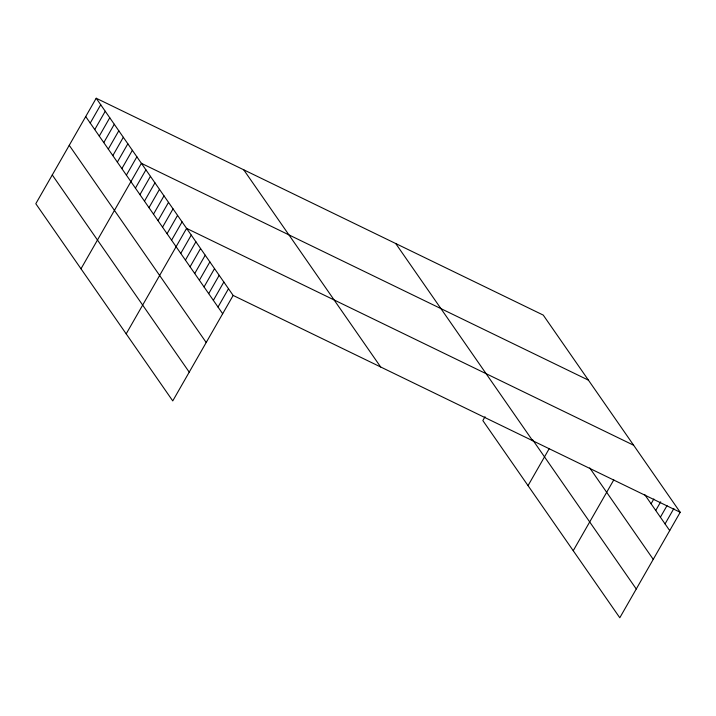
<?xml version="1.0" encoding="UTF-8"?>
<svg xmlns="http://www.w3.org/2000/svg" width="716" height="716" viewBox="0 0 716 716"><rect width="100%" height="100%" fill="white"/><g stroke="black" fill="none" stroke-linecap="round" stroke-linejoin="round"><path stroke-width="1.07" d="M96.204 98.244L35.8 203.72L172.753 400.906L233.156 295.431L96.204 98.244L543.247 315.094L680.2 512.28L619.796 617.756L482.844 420.569L485.036 416.73M90.234 123.071L100.723 104.751M94.754 129.578L105.243 111.257M99.273 136.085L109.763 117.764M103.793 142.591L114.283 124.271M108.313 149.098L118.802 130.777M112.833 155.605L123.322 137.293M117.352 162.111L127.842 143.8M121.872 168.618L132.362 150.306M126.392 175.125L136.881 156.813M80.998 268.786L141.401 163.32L588.436 380.169M135.431 188.138L145.921 169.826M139.951 194.645L150.441 176.333M144.471 201.151L154.96 182.84M148.991 207.658L159.48 189.346M153.51 214.165L164 195.853M158.03 220.671L168.52 202.359M162.55 227.178L173.039 208.866M167.07 233.685L177.559 215.373M171.589 240.191L182.079 221.879M126.186 333.862L186.59 228.386L633.633 445.245M180.763 253.41L191.253 235.09M185.417 260.114L195.907 241.793M190.071 266.817L200.561 248.497M194.734 273.521L205.224 255.209M199.388 280.225L209.877 261.913M204.042 286.928L214.531 268.616M208.705 293.632L219.186 275.32M213.359 300.335L223.848 282.023M218.013 307.039L228.502 288.727M528.032 485.636L549.279 448.547M573.23 550.711L613.809 479.854M651.086 503.778L653.842 498.963M655.74 510.481L660.707 501.809M660.403 517.185L667.026 505.621M665.057 523.897L673.89 508.467M233.156 295.431L680.2 512.28M644.686 494.559L669.711 530.601M589.724 467.915L653.243 559.357M532.641 439.794L636.264 588.991M395.724 243.538L532.677 440.725M243.726 169.808L380.679 366.995M85.714 116.565L222.667 313.742M69.246 145.321L206.199 342.508M52.268 174.955L189.23 372.141"/></g></svg>
